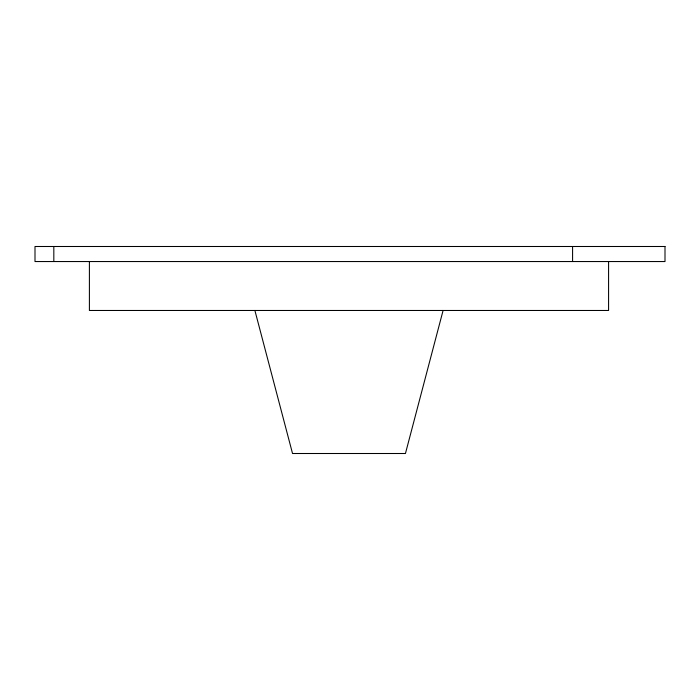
<?xml version="1.0" encoding="UTF-8"?>
<svg xmlns="http://www.w3.org/2000/svg" width="700" height="700" viewBox="0 0 700 700"><rect width="100%" height="100%" fill="white"/><g stroke="black" fill="none" stroke-linecap="round" stroke-linejoin="round"><path stroke-width="1.05" d="M443.091 310.476L405.449 453.504L292.53 453.504L254.896 310.476M608.58 261.546L608.58 310.476L89.399 310.476L89.399 261.546M572.582 246.496L572.582 261.546M53.821 246.496L53.821 261.546M665 246.496L35 246.496L35 261.546L665 261.546L665 246.496"/></g></svg>
